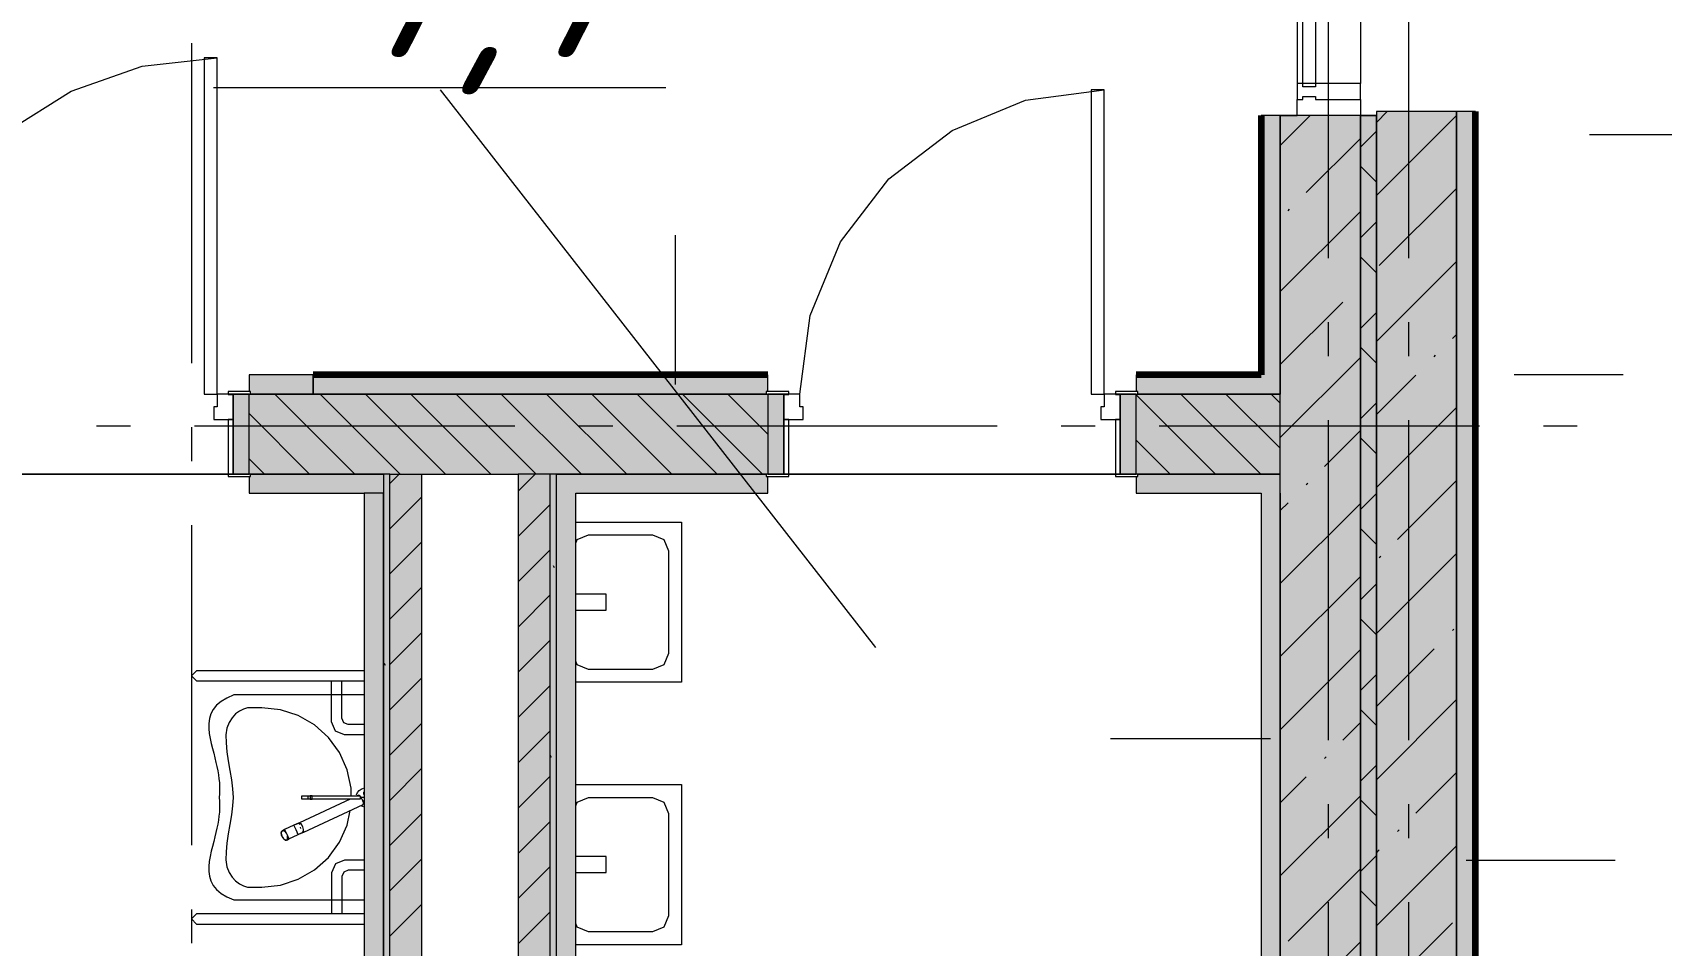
# Model space of a CAD drawing. Header units: millimetres. Extents: x -537608 to 253996, y -217170 to 186033.
# Drawn here: x -295222 to -290136, y -148622 to -145770 of the extents above; entities that cross this region are included whole.
import ezdxf

# ---------------------------------------------------------------- set-up
doc = ezdxf.new("R2010")
doc.units = ezdxf.units.MM
doc.layers.add('16) Лак 1.6м', color=160, linetype='Continuous', lineweight=90)
doc.layers.add('PDF _Геометрия', color=7, linetype='Continuous')
doc.layers.add('PDF _Текст', color=7, linetype='Continuous')
doc.layers.add('PDF _Сплошная заливка', color=7, linetype='Continuous', true_color=0xffffff)
doc.styles.add('PDF ISOCPEUR Italic', font='isocpeui.ttf')

msp = doc.modelspace()

# ---------------------------------------------------------------- hatches: boundary and pattern name
at = {"layer": 'PDF _Сплошная заливка', "transparency": 33554559}
for points in [[(-290776.1741, -154949.6337), (-290776.1741, -146017.1322), (-291026.1752, -146017.1322), (-291026.1752, -154949.6337), (-290915.5758, -154949.6337)], [(-291076.1754, -154899.6335), (-291026.1752, -154899.6335), (-291026.1752, -146029.8044), (-291076.1754, -146029.8044), (-291076.1754, -154694.3235)], [(-293706.1754, -150579.6329), (-293606.175, -150579.6329), (-293606.175, -147149.6316), (-293706.1754, -147149.6316), (-293706.1754, -150559.632)]]:
    msp.add_hatch(color=256, dxfattribs=at).paths.add_polyline_path(points)
at = {"layer": 'PDF _Сплошная заливка', "true_color": 0x6a8dc8, "transparency": 33554559}
h = msp.add_hatch(color=153, dxfattribs=at)
h.paths.add_polyline_path([(-294346.1757, -146899.6326), (-294346.1757, -146839.6319), (-294546.1766, -146839.6319), (-294546.1766, -146891.6323), (-294541.1753, -146891.6323), (-294541.1753, -146899.6326)], flags=0)
h.paths.add_polyline_path([(-296526.178, -146899.6326), (-295801.1748, -146899.6326), (-295801.1748, -146891.6323), (-295796.1756, -146891.6323), (-295796.1756, -146839.6319), (-296976.1757, -146839.6319), (-296976.1757, -146891.6323), (-296971.1765, -146891.6323), (-296971.1765, -146899.6326)], flags=0)
h.paths.add_polyline_path([(-298631.1778, -146899.6326), (-298631.1778, -146891.6323), (-298626.1787, -146891.6323), (-298626.1787, -146839.6319), (-298826.1795, -146839.6319), (-298826.1795, -146899.6326)], flags=0)
at = {"layer": 'PDF _Сплошная заливка', "true_color": 0xff7d7d, "transparency": 33554559}
h = msp.add_hatch(color=11, dxfattribs=at)
h.paths.add_polyline_path([(-291771.1751, -146899.6326), (-291386.1751, -146899.6326), (-291386.1751, -146839.6319), (-291776.1742, -146839.6319), (-291776.1742, -146891.6323), (-291771.1751, -146891.6323), (-291771.1751, -146898.8619)], flags=0)
h.paths.add_polyline_path([(-294288.6531, -146899.6326), (-292931.1742, -146899.4216), (-292931.1742, -146891.6323), (-292926.175, -146891.6323), (-292926.175, -146839.6319), (-294346.1757, -146839.6319), (-294346.1757, -146899.6326)], flags=0)
at = {"layer": 'PDF _Сплошная заливка', "transparency": 33554559}
h = msp.add_hatch(color=256, dxfattribs=at)
h.paths.add_polyline_path([(-291771.1751, -147149.6316), (-291326.1744, -147149.6316), (-291326.1744, -146899.6326), (-291776.1742, -146899.6326), (-291776.1742, -147149.6316)], flags=0)
h.paths.add_polyline_path([(-293586.1762, -147149.6316), (-292926.175, -147149.6316), (-292926.175, -146899.6326), (-294546.1766, -146899.6326), (-294546.1766, -147149.6316), (-293606.175, -147149.6316)], flags=0)
h.paths.add_polyline_path([(-295796.1756, -147149.6316), (-295796.1756, -146899.6326), (-296526.178, -146899.6326), (-296526.178, -147149.6316), (-295801.1748, -147149.6316)], flags=0)
at = {"layer": 'PDF _Сплошная заливка', "true_color": 0xbce362, "transparency": 33554559}
h = msp.add_hatch(color=63, dxfattribs=at)
h.paths.add_polyline_path([(-294186.1767, -147209.6323), (-294126.176, -147209.6323), (-294126.176, -147149.6316), (-294541.1753, -147150.4648), (-294541.1753, -147157.6319), (-294546.1766, -147157.6319), (-294546.1766, -147209.6323), (-294288.6531, -147209.6323)], flags=0)
h.paths.add_polyline_path([(-295796.1756, -147209.6323), (-295796.1756, -147157.6319), (-295801.1748, -147157.6319), (-295801.1748, -147149.6316), (-296526.178, -147149.6316), (-296526.178, -147209.6323), (-295801.1748, -147209.6323)], flags=0)
h = msp.add_hatch(color=63, dxfattribs=at)
h.paths.add_polyline_path([(-291386.1751, -147209.6323), (-291326.1744, -147209.6323), (-291326.1744, -147149.6316), (-291771.1751, -147150.4023), (-291771.1751, -147157.6319), (-291776.1742, -147157.6319), (-291776.1742, -147209.6323), (-291771.1751, -147209.6323)], flags=0)
h.paths.add_polyline_path([(-293445.3838, -147209.6323), (-292926.175, -147209.6323), (-292926.175, -147157.6319), (-292931.1742, -147157.6319), (-292931.1742, -147149.6316), (-293586.1762, -147149.6316), (-293586.1762, -147209.6323), (-293526.1755, -147209.6323)], flags=0)
msp.add_hatch(color=63, dxfattribs=at).paths.add_polyline_path([(-293586.1762, -150499.6334), (-293526.1755, -150499.6334), (-293526.1755, -147209.6323), (-293586.1762, -147209.6323), (-293586.1762, -150414.8802)])

# ---------------------------------------------------------------- linework, layer by layer
at = {"layer": '16) Лак 1.6м'}
for p, q in [((-290716.1734, -153988.9875), (-290716.1734, -146017.1322)), ((-291386.1751, -146029.8044), (-291386.1751, -146839.6319)), ((-292926.175, -146839.6319), (-294346.1757, -146839.6319)), ((-291386.1751, -146839.6319), (-291776.1742, -146839.6319))]:
    msp.add_line(p, q, dxfattribs=at)
at = {"layer": 'PDF _Геометрия', "lineweight": 9}
for p, q in [((-291273.1751, -145355.7703), (-291273.1751, -145929.8061)), ((-291256.1754, -145929.8061), (-291256.1754, -145355.7703)), ((-291216.1734, -145355.7703), (-291216.1734, -145929.8061)), ((-291076.1754, -145355.7703), (-291076.1754, -145929.8061)), ((-294879.8221, -145875.9564), (-294646.1749, -145849.6323)), ((-294646.1749, -145849.6323), (-294686.1768, -145849.6323)), ((-294686.1768, -145849.6323), (-294686.1768, -146899.6326)), ((-294646.1749, -146899.6326), (-294646.1749, -145849.6323)), ((-295101.753, -145953.6135), (-294879.8221, -145875.9564)), ((-295300.841, -146078.7088), (-295101.753, -145953.6135)), ((-292122.0529, -145982.0024), (-291876.1747, -145949.6306)), ((-291876.1747, -145949.6306), (-291916.1744, -145949.6306)), ((-291916.1744, -145949.6306), (-291916.1744, -146899.6326)), ((-291876.1747, -146899.6326), (-291876.1747, -145949.6306)), ((-291256.1754, -145929.8061), (-291273.1751, -145929.8061)), ((-291273.1751, -145929.8061), (-291273.1751, -145979.8063)), ((-291216.1734, -145929.8061), (-291256.1754, -145929.8061)), ((-291256.1754, -145939.8045), (-291256.1754, -145929.8061)), ((-291216.1734, -145939.8045), (-291256.1754, -145939.8045)), ((-291076.1754, -145929.8061), (-291216.1734, -145929.8061)), ((-291216.1734, -145929.8061), (-291216.1734, -145939.8045)), ((-291076.1754, -145979.8063), (-291076.1754, -145929.8061)), ((-292351.1746, -146076.9068), (-292122.0529, -145982.0024)), ((-291273.1751, -145979.8063), (-291256.1754, -145979.8063)), ((-291256.1754, -145979.8063), (-291256.1754, -145969.8059)), ((-291256.1754, -145969.8059), (-291216.1734, -145969.8059)), ((-291216.1734, -145969.8059), (-291216.1734, -145979.8063)), ((-291216.1734, -145979.8063), (-291076.1754, -145979.8063)), ((-291026.1752, -146051.3039), (-290992.0035, -146017.1322)), ((-290776.1741, -146017.1322), (-291026.1752, -146017.1322)), ((-291026.1752, -146017.1322), (-291026.1752, -154949.6337)), ((-290776.1741, -154639.6341), (-290776.1741, -146017.1322)), ((-290716.1734, -146017.1322), (-290776.1741, -146017.1322)), ((-290776.1741, -146017.1322), (-290776.1741, -154048.9882)), ((-291326.1744, -146029.8044), (-291386.1751, -146029.8044)), ((-291326.1744, -146123.2039), (-291232.7749, -146029.8044)), ((-291076.1754, -146029.8044), (-291326.1744, -146029.8044)), ((-291326.1744, -146029.8044), (-291326.1744, -146899.6326)), ((-291326.1744, -146899.6326), (-291326.1744, -146029.8044)), ((-291076.1754, -150999.6335), (-291076.1754, -146029.8044)), ((-291076.1754, -146029.8044), (-291076.1754, -154899.6335)), ((-291026.1752, -146029.8044), (-291076.1754, -146029.8044)), ((-291026.1752, -146279.4029), (-290776.1741, -146029.4018)), ((-291026.1752, -154899.6335), (-291026.1752, -146029.8044)), ((-292547.9267, -146227.8806), (-292351.1746, -146076.9068)), ((-291244.9886, -146270.1172), (-291076.1754, -146101.3041)), ((-291076.1754, -146128.6961), (-291026.1752, -146078.6959)), ((-291026.1752, -146237.7454), (-291076.1754, -146187.7452)), ((-292698.8983, -146424.6326), (-292547.9267, -146227.8806)), ((-291016.8895, -146498.2163), (-290776.1741, -146257.5009)), ((-291302.0118, -146327.1404), (-291297.2709, -146322.3996)), ((-291326.1744, -146579.4021), (-291076.1754, -146329.401)), ((-291076.1754, -146411.5405), (-291026.1752, -146361.5403)), ((-293214.4492, -146869.6311), (-293214.4492, -146403.482)), ((-292793.8049, -146653.7544), (-292698.8983, -146424.6326)), ((-291026.1752, -146520.5877), (-291076.1754, -146470.5875)), ((-291026.1752, -146735.599), (-290776.1741, -146485.6)), ((-291326.1744, -146807.5012), (-291130.938, -146612.2648)), ((-292826.1745, -146899.6326), (-292793.8049, -146653.7544)), ((-291076.1754, -146694.3828), (-291026.1752, -146644.3826)), ((-290788.7904, -146726.3133), (-290776.1741, -146713.6969)), ((-291026.1752, -146803.4299), (-291076.1754, -146753.4297)), ((-290845.8157, -146783.3386), (-290841.0728, -146778.5978)), ((-291326.1744, -147035.6003), (-291076.1754, -146785.5992)), ((-294346.1757, -146839.6319), (-294546.1766, -146839.6319)), ((-294546.1766, -146839.6319), (-294546.1766, -146891.6323)), ((-294346.1757, -146839.6319), (-294346.1757, -146899.6326)), ((-294346.1757, -146899.6326), (-294346.1757, -146839.6319)), ((-292926.175, -146891.6323), (-292926.175, -146839.6319)), ((-291776.1742, -146839.6319), (-291776.1742, -146891.6323)), ((-291026.1752, -146963.698), (-290902.8389, -146840.3639)), ((-290255.7145, -146839.6319), (-290595.7156, -146839.6319)), ((-294686.1768, -146899.6326), (-294646.1749, -146899.6326)), ((-294646.1749, -146899.6326), (-294646.1749, -146939.6323)), ((-294596.1768, -146899.6326), (-294646.1749, -146899.6326)), ((-294541.1753, -146891.6323), (-294611.1764, -146891.6323)), ((-294611.1764, -146891.6323), (-294611.1764, -146899.6326)), ((-294596.1768, -146899.6326), (-294611.1764, -146899.6326)), ((-294611.1764, -146899.6326), (-294611.1764, -146900.6316)), ((-294611.1764, -146899.6326), (-294541.1753, -146899.6326)), ((-294611.1764, -146900.6316), (-294596.1768, -146900.6316)), ((-294596.1768, -146979.6321), (-294596.1768, -146899.6326)), ((-294546.1766, -146899.6326), (-294596.1768, -146899.6326)), ((-294596.1768, -146899.6326), (-294596.1768, -147149.6316)), ((-294596.1768, -146900.6316), (-294596.1768, -146899.6326)), ((-294546.1766, -147149.6316), (-294546.1766, -146899.6326)), ((-294541.1753, -146899.6326), (-294541.1753, -146891.6323)), ((-294346.1757, -146899.6326), (-294541.1753, -146899.6326)), ((-294541.1753, -146899.6326), (-294346.1757, -146899.6326)), ((-294215.5085, -147149.6316), (-294465.5075, -146899.6326)), ((-294346.1757, -146899.6326), (-292931.1742, -146899.6326)), ((-292931.1742, -146899.6326), (-294346.1757, -146899.6326)), ((-294074.0874, -147149.6316), (-294324.0864, -146899.6326)), ((-293932.6642, -147149.6316), (-294182.6652, -146899.6326)), ((-293791.243, -147149.6316), (-294041.2441, -146899.6326)), ((-293649.8218, -147149.6316), (-293899.8229, -146899.6326)), ((-293508.4007, -147149.6316), (-293758.4018, -146899.6326)), ((-293366.9796, -147149.6316), (-293616.9785, -146899.6326)), ((-293225.5584, -147149.6316), (-293475.5574, -146899.6326)), ((-293084.1373, -147149.6316), (-293334.1362, -146899.6326)), ((-292942.7161, -147149.6316), (-293192.7151, -146899.6326)), ((-292926.175, -147024.7516), (-293051.294, -146899.6326)), ((-292861.1752, -146891.6323), (-292931.1742, -146891.6323)), ((-292931.1742, -146891.6323), (-292931.1742, -146899.6326)), ((-292931.1742, -146899.6326), (-292861.1752, -146899.6326)), ((-292876.1748, -146899.6326), (-292926.175, -146899.6326)), ((-292926.175, -146899.6326), (-292926.175, -147149.6316)), ((-292826.1745, -146899.6326), (-292876.1748, -146899.6326)), ((-292876.1748, -146899.6326), (-292876.1748, -146979.6321)), ((-292876.1748, -147149.6316), (-292876.1748, -146899.6326)), ((-292861.1752, -146899.6326), (-292876.1748, -146899.6326)), ((-292876.1748, -146899.6326), (-292876.1748, -146900.6316)), ((-292876.1748, -146900.6316), (-292861.1752, -146900.6316)), ((-292861.1752, -146899.6326), (-292861.1752, -146891.6323)), ((-292861.1752, -146900.6316), (-292861.1752, -146899.6326)), ((-292826.1745, -146939.6323), (-292826.1745, -146899.6326)), ((-291916.1744, -146899.6326), (-291876.1747, -146899.6326)), ((-291876.1747, -146899.6326), (-291876.1747, -146939.6323)), ((-291826.1745, -146899.6326), (-291876.1747, -146899.6326)), ((-291771.1751, -146891.6323), (-291841.1741, -146891.6323)), ((-291841.1741, -146891.6323), (-291841.1741, -146899.6326)), ((-291826.1745, -146899.6326), (-291841.1741, -146899.6326)), ((-291841.1741, -146899.6326), (-291841.1741, -146900.6316)), ((-291841.1741, -146899.6326), (-291771.1751, -146899.6326)), ((-291841.1741, -146900.6316), (-291826.1745, -146900.6316)), ((-291826.1745, -146979.6321), (-291826.1745, -146899.6326)), ((-291776.1742, -146899.6326), (-291826.1745, -146899.6326)), ((-291826.1745, -146899.6326), (-291826.1745, -147149.6316)), ((-291826.1745, -146900.6316), (-291826.1745, -146899.6326)), ((-291776.1742, -147149.6316), (-291776.1742, -146899.6326)), ((-291528.5005, -147149.6316), (-291776.1742, -146901.9578)), ((-291771.1751, -146899.6326), (-291771.1751, -146891.6323)), ((-291386.1751, -146899.6326), (-291771.1751, -146899.6326)), ((-291771.1751, -146899.6326), (-291386.1751, -146899.6326)), ((-291387.0793, -147149.6316), (-291637.0804, -146899.6326)), ((-291326.1744, -147069.1153), (-291495.6593, -146899.6326)), ((-291326.1744, -146899.6326), (-291386.1751, -146899.6326)), ((-291386.1751, -146899.6326), (-291326.1744, -146899.6326)), ((-291326.1744, -146927.6942), (-291354.236, -146899.6326)), ((-291326.1744, -147149.6316), (-291326.1744, -146899.6326)), ((-291076.1754, -146977.2251), (-291026.1752, -146927.2249)), ((-294646.1749, -146939.6323), (-294656.1753, -146939.6323)), ((-294656.1753, -146939.6323), (-294656.1753, -146979.6321)), ((-294656.1753, -146979.6321), (-294596.1768, -146979.6321)), ((-294596.1768, -146979.6321), (-294611.1764, -146979.6321)), ((-294611.1764, -146979.6321), (-294611.1764, -147149.6316)), ((-294596.1768, -147149.6316), (-294596.1768, -146979.6321)), ((-294356.9297, -147149.6316), (-294546.1766, -146960.3847)), ((-292876.1748, -146979.6321), (-292816.1741, -146979.6321)), ((-292861.1752, -146979.6321), (-292876.1748, -146979.6321)), ((-292876.1748, -146979.6321), (-292876.1748, -147149.6316)), ((-292861.1752, -147149.6316), (-292861.1752, -146979.6321)), ((-292816.1741, -146939.6323), (-292826.1745, -146939.6323)), ((-292816.1741, -146979.6321), (-292816.1741, -146939.6323)), ((-291876.1747, -146939.6323), (-291886.1751, -146939.6323)), ((-291886.1751, -146939.6323), (-291886.1751, -146979.6321)), ((-291886.1751, -146979.6321), (-291826.1745, -146979.6321)), ((-291826.1745, -146979.6321), (-291841.1741, -146979.6321)), ((-291841.1741, -146979.6321), (-291841.1741, -147149.6316)), ((-291826.1745, -147149.6316), (-291826.1745, -146979.6321)), ((-291026.1752, -147191.7972), (-290776.1741, -146941.7961)), ((-291187.9633, -147125.4862), (-291076.1754, -147013.6983)), ((-291026.1752, -147086.2723), (-291076.1754, -147036.272)), ((-291669.9216, -147149.6316), (-291776.1742, -147043.3789)), ((-294498.3509, -147149.6316), (-294546.1766, -147101.808)), ((-294611.1764, -147149.6316), (-294596.1768, -147149.6316)), ((-294541.1753, -147149.6316), (-294611.1764, -147149.6316)), ((-294611.1764, -147149.6316), (-294611.1764, -147157.6319)), ((-294611.1764, -147157.6319), (-294541.1753, -147157.6319)), ((-294596.1768, -147149.6316), (-294546.1766, -147149.6316)), ((-294546.1766, -147157.6319), (-294546.1766, -147209.6323)), ((-294126.176, -147149.6316), (-294541.1753, -147149.6316)), ((-294541.1753, -147149.6316), (-294126.176, -147149.6316)), ((-294541.1753, -147157.6319), (-294541.1753, -147149.6316)), ((-294126.176, -147149.6316), (-294126.176, -150559.632)), ((-294106.175, -147149.6316), (-294126.176, -147149.6316)), ((-294126.176, -147149.6316), (-294126.176, -147209.6323)), ((-294106.175, -147178.7976), (-294077.009, -147149.6316)), ((-294106.175, -150559.632), (-294106.175, -147149.6316)), ((-294106.175, -147149.6316), (-294006.1746, -147149.6316)), ((-294006.1746, -148689.6337), (-294006.1746, -147149.6316)), ((-294006.1746, -147149.6316), (-293706.1754, -147149.6316)), ((-293706.1754, -147203.0614), (-293652.7456, -147149.6316)), ((-293706.1754, -147149.6316), (-293706.1754, -150559.632)), ((-293606.175, -147149.6316), (-293706.1754, -147149.6316)), ((-293606.175, -149247.6321), (-293606.175, -147149.6316)), ((-293586.1762, -147149.6316), (-293606.175, -147149.6316)), ((-293586.1762, -149247.6321), (-293586.1762, -147149.6316)), ((-293586.1762, -147149.6316), (-292931.1742, -147149.6316)), ((-292931.1742, -147149.6316), (-293586.1762, -147149.6316)), ((-293586.1762, -147209.6323), (-293586.1762, -147149.6316)), ((-292861.1752, -147149.6316), (-292931.1742, -147149.6316)), ((-292931.1742, -147149.6316), (-292931.1742, -147157.6319)), ((-292931.1742, -147157.6319), (-292861.1752, -147157.6319)), ((-292926.175, -147149.6316), (-292876.1748, -147149.6316)), ((-292926.175, -147209.6323), (-292926.175, -147157.6319)), ((-292876.1748, -147149.6316), (-292861.1752, -147149.6316)), ((-292861.1752, -147157.6319), (-292861.1752, -147149.6316)), ((-291841.1741, -147149.6316), (-291826.1745, -147149.6316)), ((-291771.1751, -147149.6316), (-291841.1741, -147149.6316)), ((-291841.1741, -147149.6316), (-291841.1741, -147157.6319)), ((-291841.1741, -147157.6319), (-291771.1751, -147157.6319)), ((-291826.1745, -147149.6316), (-291776.1742, -147149.6316)), ((-291776.1742, -147157.6319), (-291776.1742, -147209.6323)), ((-291771.1751, -147157.6319), (-291771.1751, -147149.6316)), ((-291326.1744, -147149.6316), (-291771.1751, -147149.6316)), ((-291771.1751, -147149.6316), (-291326.1744, -147149.6316)), ((-291326.1744, -147209.6323), (-291326.1744, -147149.6316)), ((-291244.9886, -147182.5115), (-291240.2456, -147177.7685)), ((-290959.8642, -147353.5853), (-290776.1741, -147169.8952)), ((-294546.1766, -147209.6323), (-294186.1767, -147209.6323)), ((-294186.1767, -147209.6323), (-294186.1767, -150499.6334)), ((-294126.176, -147209.6323), (-294186.1767, -147209.6323)), ((-294126.176, -150559.632), (-294126.176, -147209.6323)), ((-294106.175, -147320.2187), (-294006.1746, -147220.2205)), ((-293586.1762, -150499.6334), (-293586.1762, -147209.6323)), ((-293526.1755, -150499.6334), (-293526.1755, -147209.6323)), ((-293526.1755, -147209.6323), (-292926.175, -147209.6323)), ((-291776.1742, -147209.6323), (-291386.1751, -147209.6323)), ((-291386.1751, -147209.6323), (-291386.1751, -150499.6334)), ((-291326.1744, -147209.6323), (-291326.1744, -150559.632)), ((-291326.1744, -149247.6321), (-291326.1744, -147209.6323)), ((-291326.1744, -147263.6972), (-291302.0118, -147239.5368)), ((-291076.1754, -147260.0674), (-291026.1752, -147210.0671)), ((-293706.1754, -147344.4825), (-293606.175, -147244.4842)), ((-291326.1744, -147491.7963), (-291076.1754, -147241.7974)), ((-291026.1752, -147369.1167), (-291076.1754, -147319.1164)), ((-294106.175, -147461.6399), (-294006.1746, -147361.6417)), ((-293706.1754, -147485.9059), (-293606.175, -147385.9054)), ((-291026.1752, -147647.9932), (-290776.1741, -147397.9943)), ((-291016.8895, -147410.6106), (-291012.1466, -147405.8676)), ((-291326.1744, -147719.8954), (-291076.1754, -147469.8943)), ((-291076.1754, -147542.9118), (-291026.1752, -147492.9116)), ((-294106.175, -147603.0632), (-294006.1746, -147503.0628)), ((-293706.1754, -147627.327), (-293606.175, -147527.3266)), ((-294106.175, -147744.4843), (-294006.1746, -147644.4839)), ((-291026.1752, -147651.959), (-291076.1754, -147601.9588)), ((-290788.7904, -147638.7075), (-290784.0496, -147633.9667)), ((-293706.1754, -147768.7481), (-293606.175, -147668.7477)), ((-291326.1744, -147947.9945), (-291076.1754, -147697.9935)), ((-291026.1752, -147876.0923), (-290845.8157, -147695.7328)), ((-294106.175, -147885.9054), (-294006.1746, -147785.905)), ((-291076.1754, -147825.7541), (-291026.1752, -147775.7539)), ((-293706.1754, -147910.1693), (-293606.175, -147810.1688)), ((-291026.1752, -147934.8012), (-291076.1754, -147884.801)), ((-291026.1752, -148104.1914), (-290776.1741, -147854.1903)), ((-294106.175, -148027.3266), (-294006.1746, -147927.3262)), ((-293706.1754, -148051.5904), (-293606.175, -147951.59)), ((-291130.938, -147980.8572), (-291076.1754, -147926.0926)), ((-291356.1737, -147976.519), (-291856.1737, -147976.519)), ((-291187.9633, -148037.8804), (-291183.2225, -148033.1396)), ((-294106.175, -148168.7478), (-294006.1746, -148068.7473)), ((-293706.1754, -148193.0116), (-293606.175, -148093.0111)), ((-291326.1744, -148176.0915), (-291244.9886, -148094.9057)), ((-291076.1754, -148108.5963), (-291026.1752, -148058.5961)), ((-290902.8389, -148208.9542), (-290776.1741, -148082.2894)), ((-291326.1744, -148404.1906), (-291076.1754, -148154.1916)), ((-291026.1752, -148217.6435), (-291076.1754, -148167.6433)), ((-294106.175, -148310.1689), (-294006.1746, -148210.1684)), ((-293706.1754, -148334.4327), (-293606.175, -148234.4344)), ((-290959.8642, -148265.9795), (-290955.1234, -148261.2387)), ((-294106.175, -148451.59), (-294006.1746, -148351.5917)), ((-291076.1754, -148391.4386), (-291026.1752, -148341.4384)), ((-291026.1752, -148560.3874), (-290776.1741, -148310.3885)), ((-291026.1752, -148332.2883), (-291016.8895, -148323.0048)), ((-290746.1748, -148355.9989), (-290280.0235, -148355.9989)), ((-293706.1754, -148475.8538), (-293606.175, -148375.8555)), ((-291302.0118, -148608.1271), (-291076.1754, -148382.2886)), ((-291026.1752, -148500.4879), (-291076.1754, -148450.4877)), ((-294106.175, -148593.0112), (-294006.1746, -148493.0129)), ((-293706.1754, -148617.2771), (-293606.175, -148517.2767)), ((-291026.1752, -148788.4865), (-290788.7904, -148551.1018)), ((-291326.1744, -148860.3888), (-291076.1754, -148610.3877))]:
    msp.add_line(p, q, dxfattribs=at)
at = {"layer": 'PDF _Геометрия', "color": 253, "lineweight": 9, "true_color": 0xaaaaaa}
for p, q in [((-291176.1737, -145475.0913), (-291176.1737, -146475.0915)), ((-290926.1748, -145475.0913), (-290926.1748, -146475.0915)), ((-294726.1765, -145803.3889), (-294726.1765, -146803.3891)), ((-294657.4305, -145942.472), (-293244.5174, -145942.472)), ((-292588.5034, -147691.2999), (-293948.3914, -145949.8803)), ((-290361.05, -146089.1485), (-288948.1368, -146089.1485)), ((-291176.1737, -146675.0924), (-291176.1737, -146780.9251)), ((-290926.1748, -146675.0924), (-290926.1748, -146780.9251)), ((-291176.1737, -146980.926), (-291176.1737, -147980.9262)), ((-290926.1748, -146980.926), (-290926.1748, -147980.9262)), ((-294916.2716, -146999.633), (-295022.1066, -146999.633)), ((-294726.1765, -147003.3878), (-294726.1765, -147109.2227)), ((-293716.2728, -146999.633), (-294716.2729, -146999.633)), ((-293410.4391, -146999.633), (-293516.2719, -146999.633)), ((-292210.4381, -146999.633), (-293210.4382, -146999.633)), ((-291904.6045, -146999.633), (-292010.4372, -146999.633)), ((-290704.6034, -146999.633), (-291704.6057, -146999.633)), ((-290398.7719, -146999.633), (-290504.6047, -146999.633)), ((-293176.1761, -147149.6316), (-293169.1747, -147149.6316)), ((-294726.1765, -147309.2215), (-294726.1765, -148309.2216)), ((-293526.1755, -147299.6322), (-293196.1749, -147299.6322)), ((-293521.5316, -147354.2785), (-293486.1757, -147339.6319)), ((-293486.1757, -147339.6319), (-293286.1749, -147339.6319)), ((-293286.1749, -147339.6319), (-293250.819, -147354.2785)), ((-293196.1749, -147299.6322), (-293196.1749, -147799.6323)), ((-293526.1755, -147365.4889), (-293521.5316, -147354.2785)), ((-293250.819, -147354.2785), (-293236.1747, -147389.6322)), ((-293236.1747, -147389.6322), (-293236.1747, -147709.6323)), ((-293431.1635, -147524.6332), (-293526.1755, -147524.6332)), ((-293431.1635, -147574.6313), (-293431.1635, -147524.6332)), ((-293526.1755, -147574.6313), (-293431.1635, -147574.6313)), ((-293521.5316, -147744.9881), (-293526.1755, -147733.7756)), ((-293486.1757, -147759.6325), (-293521.5316, -147744.9881)), ((-293250.819, -147744.9881), (-293286.1749, -147759.6325)), ((-293236.1747, -147709.6323), (-293250.819, -147744.9881)), ((-294710.3889, -147764.2506), (-294726.1958, -147780.0576)), ((-294726.1958, -147780.0576), (-294710.3889, -147795.8625)), ((-294186.1767, -147764.2506), (-294710.3889, -147764.2506)), ((-294710.3889, -147795.8625), (-294186.1767, -147795.8625)), ((-294288.203, -147923.8922), (-294288.203, -147795.8625)), ((-294256.3286, -147912.3287), (-294256.3286, -147795.8625)), ((-293196.1749, -147799.6323), (-293526.1755, -147799.6323)), ((-293286.1749, -147759.6325), (-293486.1757, -147759.6325)), ((-294615.9797, -147849.1115), (-294633.6059, -147859.9301)), ((-294594.1508, -147839.632), (-294615.9797, -147849.1115)), ((-294186.1767, -147839.632), (-294594.1508, -147839.632)), ((-294665.0046, -147898.8426), (-294669.5473, -147913.4331)), ((-294657.747, -147884.956), (-294665.0046, -147898.8426)), ((-294647.4063, -147871.9328), (-294657.747, -147884.956)), ((-294633.6059, -147859.9301), (-294647.4063, -147871.9328)), ((-294588.1463, -147899.0342), (-294599.2426, -147910.5632)), ((-294575.9304, -147890.2329), (-294588.1463, -147899.0342)), ((-294563.3528, -147883.8645), (-294575.9304, -147890.2329)), ((-294551.1757, -147879.6318), (-294563.3528, -147883.8645)), ((-294506.1768, -147879.6318), (-294551.1757, -147879.6318)), ((-294447.9609, -147885.7505), (-294506.1768, -147879.6318)), ((-294392.2898, -147903.8396), (-294447.9609, -147885.7505)), ((-294671.7498, -147928.5641), (-294671.9823, -147944.0805)), ((-294671.9823, -147944.0805), (-294670.6152, -147959.8185)), ((-294669.5473, -147913.4331), (-294671.7498, -147928.5641)), ((-294615.0366, -147942.9976), (-294618.2316, -147964.4818)), ((-294608.4594, -147925.1194), (-294615.0366, -147942.9976)), ((-294599.2426, -147910.5632), (-294608.4594, -147925.1194)), ((-294341.5963, -147933.1069), (-294392.2898, -147903.8396)), ((-294298.0959, -147972.2756), (-294341.5963, -147933.1069)), ((-294276.4888, -147952.1756), (-294288.203, -147923.8922)), ((-294248.2033, -147963.892), (-294276.4888, -147952.1756)), ((-294250.4704, -147926.4715), (-294256.3286, -147912.3287)), ((-294236.3276, -147932.3296), (-294250.4704, -147926.4715)), ((-294186.1767, -147932.3296), (-294236.3276, -147932.3296)), ((-294670.6152, -147959.8185), (-294668.023, -147975.6191)), ((-294668.023, -147975.6191), (-294664.5762, -147991.3249)), ((-294664.5762, -147991.3249), (-294660.6427, -148006.7745)), ((-294618.2316, -147964.4818), (-294618.0099, -147989.3528)), ((-294618.0099, -147989.3528), (-294615.2477, -148016.7427)), ((-294263.6895, -148019.632), (-294298.0959, -147972.2756)), ((-294186.1767, -147963.892), (-294248.2033, -147963.892)), ((-294660.6427, -148006.7745), (-294656.6016, -148021.8086)), ((-294656.6016, -148021.8086), (-294652.7995, -148036.2764)), ((-294652.7995, -148036.2764), (-294649.3892, -148050.163)), ((-294649.3892, -148050.163), (-294646.3859, -148063.5307)), ((-294615.2477, -148016.7427), (-294610.8836, -148045.7451)), ((-294610.8836, -148045.7451), (-294605.8564, -148075.4451)), ((-294239.88, -148073.107), (-294263.6895, -148019.632)), ((-294646.3859, -148063.5307), (-294643.8109, -148076.4463)), ((-294643.8109, -148076.4463), (-294641.6773, -148088.9721)), ((-294641.6773, -148088.9721), (-294640.0045, -148101.1751)), ((-294640.0045, -148101.1751), (-294638.8074, -148113.1219)), ((-294605.8564, -148075.4451), (-294601.1028, -148104.932)), ((-294601.1028, -148104.932), (-294597.5633, -148133.2994)), ((-294227.7093, -148130.3649), (-294239.88, -148073.107)), ((-294638.2455, -148148.0665), (-294639.1239, -148159.6321)), ((-294638.8074, -148113.1219), (-294638.1035, -148124.8749)), ((-294637.9118, -148136.5008), (-294638.2455, -148148.0665)), ((-294638.1035, -148124.8749), (-294637.9118, -148136.5008)), ((-294597.5633, -148133.2994), (-294596.1768, -148159.6321)), ((-294381.0277, -148164.6335), (-294381.0277, -148154.6329)), ((-294381.0277, -148154.6329), (-294362.9558, -148154.6329)), ((-294362.9558, -148154.6329), (-294354.908, -148154.6329)), ((-294362.9558, -148154.6329), (-294362.9558, -148164.6335)), ((-294349.0025, -148154.6329), (-294354.908, -148154.6329)), ((-294354.908, -148154.6329), (-294354.908, -148164.6335)), ((-294354.908, -148154.6329), (-294353.4419, -148154.6329)), ((-294353.4419, -148154.6329), (-294351.444, -148154.6329)), ((-294351.444, -148154.6329), (-294349.0025, -148154.6329)), ((-294349.0025, -148164.6335), (-294349.0025, -148154.6329)), ((-294349.0025, -148154.6329), (-294199.0428, -148154.6329)), ((-294227.7093, -148154.6329), (-294227.7093, -148130.3649)), ((-294210.1541, -148151.8686), (-294207.1573, -148144.6325)), ((-294203.8115, -148152.4585), (-294208.4727, -148154.6329)), ((-294207.1573, -148144.6325), (-294202.3884, -148138.4191)), ((-294204.5349, -148153.9936), (-294204.296, -148152.9881)), ((-294204.296, -148152.9881), (-294203.8115, -148152.4585)), ((-294203.8115, -148152.4585), (-294203.0924, -148152.4262)), ((-294203.0924, -148152.4262), (-294202.1688, -148152.8891)), ((-294202.3884, -148138.4191), (-294196.175, -148133.6525)), ((-294202.1688, -148152.8891), (-294201.0687, -148153.8342)), ((-294201.0687, -148153.8342), (-294199.8307, -148155.2294)), ((-294199.0428, -148154.6329), (-294199.0428, -148164.6335)), ((-294196.175, -148133.6525), (-294188.9411, -148130.6555)), ((-294188.4201, -148144.6024), (-294188.6763, -148146.5443)), ((-294188.6763, -148146.5443), (-294188.4201, -148148.4863)), ((-294187.6708, -148142.7939), (-294188.4201, -148144.6024)), ((-294188.4201, -148148.4863), (-294187.6708, -148150.2948)), ((-294186.4781, -148141.2416), (-294187.6708, -148142.7939)), ((-294187.6708, -148150.2948), (-294186.4781, -148151.8471)), ((-293526.1755, -148119.6324), (-293196.1749, -148119.6324)), ((-293196.1749, -148119.6324), (-293196.1749, -148619.6325)), ((-294638.8074, -148206.1425), (-294640.0045, -148218.0892)), ((-294639.1239, -148159.6321), (-294638.2455, -148171.2)), ((-294638.1035, -148194.3894), (-294638.8074, -148206.1425)), ((-294638.2455, -148171.2), (-294637.9118, -148182.7635)), ((-294637.9118, -148182.7635), (-294638.1035, -148194.3894)), ((-294597.5633, -148185.9649), (-294601.1028, -148214.3322)), ((-294596.1768, -148159.6321), (-294597.5633, -148185.9649)), ((-294229.9182, -148164.6335), (-294388.5716, -148238.6133)), ((-294362.9558, -148164.6335), (-294381.0277, -148164.6335)), ((-294374.9908, -148267.7384), (-294190.2286, -148181.5837)), ((-294354.908, -148164.6335), (-294362.9558, -148164.6335)), ((-294354.908, -148164.6335), (-294349.0025, -148164.6335)), ((-294353.4419, -148164.6335), (-294354.908, -148164.6335)), ((-294351.444, -148164.6335), (-294353.4419, -148164.6335)), ((-294349.0025, -148164.6335), (-294351.444, -148164.6335)), ((-294199.0428, -148164.6335), (-294349.0025, -148164.6335)), ((-294239.88, -148246.1572), (-294230.069, -148199.9979)), ((-294186.1767, -148159.6321), (-294199.0428, -148159.6321)), ((-294198.4981, -148157.0249), (-294197.1137, -148159.1628)), ((-294197.1137, -148159.1628), (-294195.7272, -148161.5655)), ((-294188.9411, -148188.6109), (-294196.175, -148185.614)), ((-294195.7272, -148161.5655), (-294194.3838, -148164.1555)), ((-294194.3838, -148164.1555), (-294193.1308, -148166.8424)), ((-294193.1308, -148166.8424), (-294192.0112, -148169.5357)), ((-294192.0112, -148169.5357), (-294191.0596, -148172.143)), ((-294190.9477, -148181.6159), (-294191.8713, -148181.151)), ((-294191.0596, -148172.143), (-294190.3125, -148174.5779)), ((-294190.2286, -148181.5837), (-294190.9477, -148181.6159)), ((-294190.3125, -148174.5779), (-294189.7936, -148176.7524)), ((-294189.742, -148181.054), (-294190.2286, -148181.5837)), ((-294189.7936, -148176.7524), (-294189.5224, -148178.5975)), ((-294189.5052, -148180.0486), (-294189.742, -148181.054)), ((-294189.5224, -148178.5975), (-294189.5052, -148180.0486)), ((-294188.4201, -148170.7801), (-294188.6763, -148172.72)), ((-294188.6763, -148172.72), (-294188.4201, -148174.662)), ((-294187.6708, -148168.9717), (-294188.4201, -148170.7801)), ((-294188.4201, -148174.662), (-294187.6708, -148176.4704)), ((-294186.4781, -148167.4172), (-294187.6708, -148168.9717)), ((-294187.6708, -148176.4704), (-294186.4781, -148178.0248)), ((-293526.1755, -148185.4891), (-293521.5316, -148174.2787)), ((-293521.5316, -148174.2787), (-293486.1757, -148159.6321)), ((-293486.1757, -148159.6321), (-293286.1749, -148159.6321)), ((-293286.1749, -148159.6321), (-293250.819, -148174.2787)), ((-293250.819, -148174.2787), (-293236.1747, -148209.6324)), ((-291176.1737, -148180.9249), (-291176.1737, -148286.7598)), ((-290926.1748, -148180.9249), (-290926.1748, -148286.7598)), ((-294646.3859, -148255.7336), (-294649.3892, -148269.1013)), ((-294643.8109, -148242.818), (-294646.3859, -148255.7336)), ((-294641.6773, -148230.2921), (-294643.8109, -148242.818)), ((-294640.0045, -148218.0892), (-294641.6773, -148230.2921)), ((-294605.8564, -148243.8213), (-294610.8836, -148273.5213)), ((-294601.1028, -148214.3322), (-294605.8564, -148243.8213)), ((-294406.0407, -148246.7601), (-294435.0561, -148260.2893)), ((-294406.0407, -148246.7601), (-294397.0866, -148242.5855)), ((-294397.0866, -148242.5855), (-294406.0407, -148246.7601)), ((-294405.3173, -148248.476), (-294406.0407, -148246.7601)), ((-294397.0866, -148242.5855), (-294388.5716, -148238.6133)), ((-294388.5716, -148238.6133), (-294397.0866, -148242.5855)), ((-294388.5716, -148238.6133), (-294389.2757, -148240.9966)), ((-294389.2757, -148240.9966), (-294388.6578, -148244.6825)), ((-294384.016, -148256.6249), (-294385.8546, -148252.6828)), ((-294263.6895, -148299.6323), (-294239.88, -148246.1572)), ((-293236.1747, -148209.6324), (-293236.1747, -148529.6325)), ((-294656.6016, -148297.4578), (-294660.6427, -148312.4898)), ((-294652.7995, -148282.9878), (-294656.6016, -148297.4578)), ((-294649.3892, -148269.1013), (-294652.7995, -148282.9878)), ((-294615.2477, -148302.5216), (-294618.0099, -148329.9115)), ((-294610.8836, -148273.5213), (-294615.2477, -148302.5216)), ((-294444.8822, -148266.9333), (-294445.4053, -148271.1832)), ((-294445.4053, -148271.1832), (-294444.8413, -148275.4568)), ((-294445.3838, -148269.7321), (-294445.076, -148267.6179)), ((-294445.3537, -148272.137), (-294445.3838, -148269.7321)), ((-294444.9898, -148274.7485), (-294445.3537, -148272.137)), ((-294445.076, -148267.6179), (-294444.443, -148265.8633)), ((-294444.303, -148277.4784), (-294444.9898, -148274.7485)), ((-294442.2943, -148263.6651), (-294444.8822, -148266.9333)), ((-294444.8413, -148275.4568), (-294443.5775, -148279.5819)), ((-294444.443, -148265.8633), (-294443.5043, -148264.5305)), ((-294443.317, -148280.2342), (-294444.303, -148277.4784)), ((-294443.5775, -148279.5819), (-294441.7367, -148283.5304)), ((-294443.5043, -148264.5305), (-294442.2943, -148263.6651)), ((-294442.0619, -148282.9211), (-294443.317, -148280.2342)), ((-294442.2943, -148263.6651), (-294439.8917, -148262.5455)), ((-294439.8917, -148262.5455), (-294442.2943, -148263.6651)), ((-294442.2943, -148263.6651), (-294440.8519, -148263.2947)), ((-294438.1262, -148263.7835), (-294442.2943, -148263.6651)), ((-294440.5871, -148285.4487), (-294442.0619, -148282.9211)), ((-294441.7367, -148283.5304), (-294439.4008, -148287.1387)), ((-294440.8519, -148263.2947), (-294439.2285, -148263.4325)), ((-294438.9357, -148287.7308), (-294440.5871, -148285.4487)), ((-294439.8917, -148262.5455), (-294435.0561, -148260.2893)), ((-294435.0561, -148260.2893), (-294439.8917, -148262.5455)), ((-294439.4008, -148287.1387), (-294436.434, -148290.3746)), ((-294439.2285, -148263.4325), (-294437.476, -148264.0742)), ((-294437.1703, -148289.6878), (-294438.9357, -148287.7308)), ((-294434.548, -148266.1001), (-294438.1262, -148263.7835)), ((-294437.476, -148264.0742), (-294435.6589, -148265.198)), ((-294435.3467, -148291.2552), (-294437.1703, -148289.6878)), ((-294436.434, -148290.3746), (-294432.8623, -148292.6783)), ((-294435.6589, -148265.198), (-294433.8354, -148266.7654)), ((-294433.5296, -148292.379), (-294435.3467, -148291.2552)), ((-294435.0561, -148260.2893), (-294434.1368, -148261.9255)), ((-294431.6028, -148269.3187), (-294434.548, -148266.1001)), ((-294433.8354, -148266.7654), (-294432.0699, -148268.7245)), ((-294431.7772, -148293.0228), (-294433.5296, -148292.379)), ((-294432.8623, -148292.6783), (-294428.7114, -148292.7902)), ((-294432.0699, -148268.7245), (-294430.4187, -148271.0045)), ((-294430.1538, -148293.1605), (-294431.7772, -148293.0228)), ((-294428.7114, -148292.7902), (-294430.1538, -148293.1605)), ((-294428.7114, -148292.7902), (-294426.1213, -148289.5113)), ((-294426.3108, -148291.6685), (-294428.7114, -148292.7902)), ((-294428.7114, -148292.7902), (-294426.3108, -148291.6685)), ((-294427.5014, -148291.9226), (-294428.7114, -148292.7902)), ((-294426.5627, -148290.5899), (-294427.5014, -148291.9226)), ((-294425.9297, -148288.8374), (-294426.5627, -148290.5899)), ((-294421.4752, -148289.4144), (-294426.3108, -148291.6685)), ((-294426.3108, -148291.6685), (-294421.4752, -148289.4144)), ((-294425.6003, -148285.2722), (-294426.1622, -148281.0071)), ((-294426.1213, -148289.5113), (-294425.6003, -148285.2722)), ((-294426.0159, -148281.7047), (-294425.652, -148284.3162)), ((-294425.6218, -148286.7211), (-294425.9297, -148288.8374)), ((-294425.652, -148284.3162), (-294425.6218, -148286.7211)), ((-294422.1405, -148287.6533), (-294421.4752, -148289.4144)), ((-294421.4752, -148289.4144), (-294392.4599, -148275.8852)), ((-294392.4599, -148275.8852), (-294393.3147, -148274.2145)), ((-294383.5057, -148271.7085), (-294392.4599, -148275.8852)), ((-294392.4599, -148275.8852), (-294383.5057, -148271.7085)), ((-294374.9908, -148267.7384), (-294383.5057, -148271.7085)), ((-294383.5057, -148271.7085), (-294374.9908, -148267.7384)), ((-294379.7166, -148263.8739), (-294377.2773, -148266.7374)), ((-294377.2773, -148266.7374), (-294374.9908, -148267.7384)), ((-294298.0959, -148346.9888), (-294263.6895, -148299.6323)), ((-294670.6152, -148359.4457), (-294671.9823, -148375.186)), ((-294668.023, -148343.6452), (-294670.6152, -148359.4457)), ((-294664.5762, -148327.9394), (-294668.023, -148343.6452)), ((-294660.6427, -148312.4898), (-294664.5762, -148327.9394)), ((-294618.0099, -148329.9115), (-294618.2316, -148354.7846)), ((-294618.2316, -148354.7846), (-294615.0366, -148376.2668)), ((-294341.5963, -148386.1574), (-294298.0959, -148346.9888)), ((-294248.2033, -148355.3723), (-294276.4888, -148367.0887)), ((-294186.1767, -148355.3723), (-294248.2033, -148355.3723)), ((-293431.1635, -148344.6334), (-293526.1755, -148344.6334)), ((-293431.1635, -148394.6336), (-293431.1635, -148344.6334)), ((-294671.9823, -148375.186), (-294671.7498, -148390.7002)), ((-294671.7498, -148390.7002), (-294669.5473, -148405.8333)), ((-294669.5473, -148405.8333), (-294665.0046, -148420.4217)), ((-294615.0366, -148376.2668), (-294608.4594, -148394.1449)), ((-294608.4594, -148394.1449), (-294599.2426, -148408.701)), ((-294599.2426, -148408.701), (-294588.1463, -148420.2323)), ((-294392.2898, -148415.4247), (-294341.5963, -148386.1574)), ((-294276.4888, -148367.0887), (-294288.203, -148395.3721)), ((-294288.203, -148395.3721), (-294288.203, -148523.4018)), ((-294250.4704, -148392.7928), (-294256.3286, -148406.9356)), ((-294256.3286, -148406.9356), (-294256.3286, -148523.4018)), ((-294236.3276, -148386.9347), (-294250.4704, -148392.7928)), ((-294186.1767, -148386.9347), (-294236.3276, -148386.9347)), ((-293526.1755, -148394.6336), (-293431.1635, -148394.6336)), ((-294665.0046, -148420.4217), (-294657.747, -148434.3082)), ((-294657.747, -148434.3082), (-294647.4063, -148447.3315)), ((-294647.4063, -148447.3315), (-294633.6059, -148459.3342)), ((-294633.6059, -148459.3342), (-294615.9797, -148470.155)), ((-294588.1463, -148420.2323), (-294575.9304, -148429.0335)), ((-294575.9304, -148429.0335), (-294563.3528, -148435.3998)), ((-294563.3528, -148435.3998), (-294551.1757, -148439.6325)), ((-294551.1757, -148439.6325), (-294506.1768, -148439.6325)), ((-294506.1768, -148439.6325), (-294447.9609, -148433.5138)), ((-294447.9609, -148433.5138), (-294392.2898, -148415.4247)), ((-294726.1765, -148509.2225), (-294726.1765, -148615.0553)), ((-294615.9797, -148470.155), (-294594.1508, -148479.6323)), ((-294594.1508, -148479.6323), (-294186.1767, -148479.6323)), ((-291176.1737, -148486.7586), (-291176.1737, -149486.7586)), ((-290926.1748, -148486.7586), (-290926.1748, -149486.7586)), ((-294710.3889, -148523.4018), (-294726.1958, -148539.2088)), ((-294726.1958, -148539.2088), (-294710.3889, -148555.0158)), ((-294186.1767, -148523.4018), (-294710.3889, -148523.4018)), ((-294710.3889, -148555.0158), (-294186.1767, -148555.0158)), ((-293521.5316, -148564.9883), (-293526.1755, -148553.7757)), ((-293236.1747, -148529.6325), (-293250.819, -148564.9883)), ((-293486.1757, -148579.6327), (-293521.5316, -148564.9883)), ((-293286.1749, -148579.6327), (-293486.1757, -148579.6327)), ((-293250.819, -148564.9883), (-293286.1749, -148579.6327)), ((-293196.1749, -148619.6325), (-293526.1755, -148619.6325))]:
    msp.add_line(p, q, dxfattribs=at)
at = {"layer": 'PDF _Геометрия', "color": 9, "lineweight": 9, "true_color": 0xc0c0c0}
for p, q in [((-291273.1751, -146029.6322), (-291273.1751, -145979.8063)), ((-291076.1754, -145979.8063), (-291076.1754, -146029.6322)), ((-291326.1744, -146029.6322), (-291273.1751, -146029.6322)), ((-291076.1754, -146029.6322), (-291025.8114, -146029.6322)), ((-294611.1764, -147149.6316), (-295731.178, -147149.6316)), ((-295731.178, -147149.6316), (-294611.1764, -147149.6316)), ((-291841.1741, -147149.6316), (-292861.1752, -147149.6316)), ((-292861.1752, -147149.6316), (-291841.1741, -147149.6316))]:
    msp.add_line(p, q, dxfattribs=at)
at = {"layer": 'PDF _Геометрия', "color": 8, "lineweight": 9, "true_color": 0x787878}
for p, q in [((-293591.8729, -147442.3904), (-293595.2251, -147436.5816)), ((-294119.8011, -147747.1906), (-294123.1554, -147741.3819)), ((-293601.8368, -148034.7307), (-293605.1889, -148028.9241))]:
    msp.add_line(p, q, dxfattribs=at)
at = {"layer": 'PDF _Геометрия', "color": 253, "lineweight": 9, "true_color": 0xaaaaaa}
for centre, radius, start, end in [((-295130.5718, -148602.3529), 806.9839, 23.992888, 26.0093599), ((-294413.0976, -148267.7785), 38.1068, 0.0602495, 49.9384009), ((-293966.3371, -148059.4622), 509.7331, 203.4029142, 206.5941413)]:
    msp.add_arc(centre, radius, start, end, dxfattribs=at)
at = {"layer": 'PDF _Сплошная заливка', "color": 11, "lineweight": 35, "true_color": 0xff7d7d, "transparency": 33554559}
for points in [[(-290716.1734, -154048.9882), (-290716.1734, -146017.1322), (-290776.1741, -154048.9882), (-290776.1741, -146017.1322)], [(-291326.1744, -146899.6326), (-291326.1744, -146029.8044), (-291386.1751, -146899.6326), (-291386.1751, -146029.8044)]]:
    msp.add_solid(points, dxfattribs=at)
at = {"layer": 'PDF _Сплошная заливка', "lineweight": 35, "transparency": 33554559}
for points in [[(-291076.1754, -150999.6335), (-291076.1754, -146029.8044), (-291326.1744, -150999.6335), (-291326.1744, -146029.8044)], [(-294106.175, -150559.632), (-294106.175, -147149.6316), (-294126.176, -150559.632), (-294126.176, -147149.6316)], [(-294006.1746, -150579.6329), (-294006.1746, -147149.6316), (-294106.175, -150579.6329), (-294106.175, -147149.6316)], [(-293586.1762, -149247.6321), (-293586.1762, -147149.6316), (-293606.175, -149247.6321), (-293606.175, -147149.6316)]]:
    msp.add_solid(points, dxfattribs=at)
at = {"layer": 'PDF _Сплошная заливка', "color": 7, "lineweight": 35, "true_color": 0xf4f4f4, "transparency": 33554559}
for points in [[(-294546.1766, -147149.6316), (-294546.1766, -146899.6326), (-294596.1768, -147149.6316), (-294596.1768, -146899.6326)], [(-292876.1748, -147149.6316), (-292876.1748, -146899.6326), (-292926.175, -147149.6316), (-292926.175, -146899.6326)], [(-291776.1742, -147149.6316), (-291776.1742, -146899.6326), (-291826.1745, -147149.6316), (-291826.1745, -146899.6326)]]:
    msp.add_solid(points, dxfattribs=at)
at = {"layer": 'PDF _Сплошная заливка', "color": 15, "lineweight": 35, "true_color": 0xb32d2d, "transparency": 33554559}
msp.add_solid([(-294126.176, -150559.632), (-294126.176, -147209.6323), (-294186.1767, -150559.632), (-294186.1767, -147209.6323)], dxfattribs=at)
at = {"layer": 'PDF _Сплошная заливка', "color": 63, "lineweight": 35, "true_color": 0xbce362, "transparency": 33554559}
msp.add_solid([(-291326.1744, -150559.632), (-291326.1744, -147209.6323), (-291386.1751, -150559.632), (-291386.1751, -147209.6323)], dxfattribs=at)

# ---------------------------------------------------------------- texts
at = {"layer": 'PDF _Текст', "insert": (-294250.7223, -145655.0977), "char_height": 500, "attachment_point": 4, "style": 'PDF ISOCPEUR Italic'}
msp.add_mtext('7,7', dxfattribs=at)

doc.saveas('drawing.dxf')
